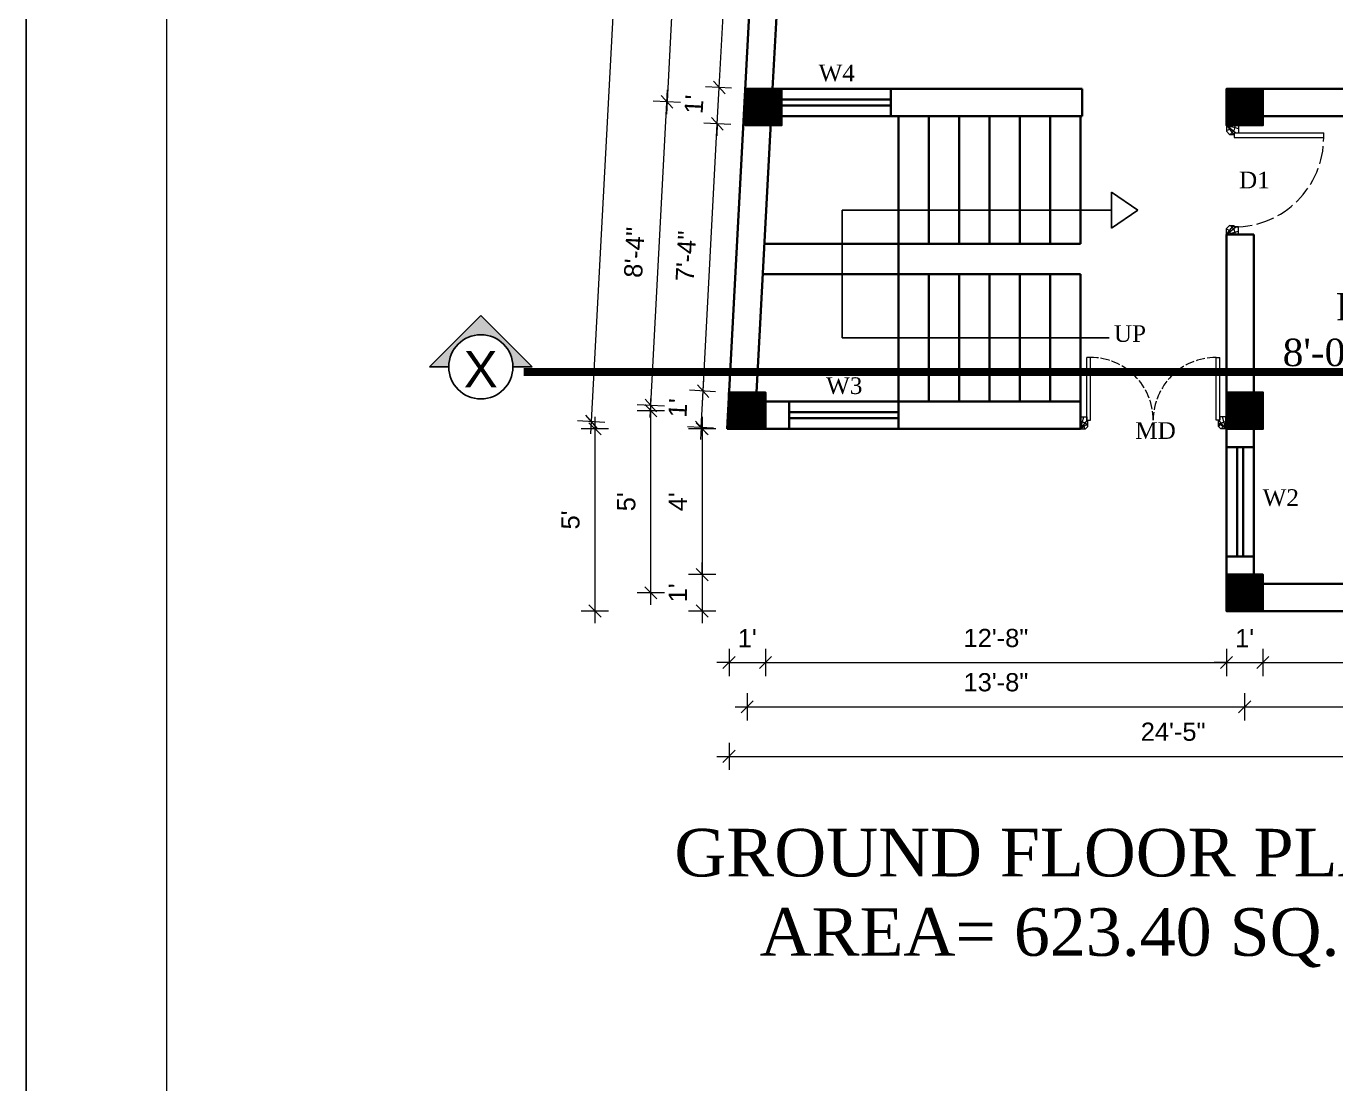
# Model space of a CAD drawing. Header units: inches. Extents: x 45643 to 70559, y -8725 to 1713.
# Drawn here: x 58262.1 to 58693.4, y -3965.5 to -3617.1 of the extents above; entities that cross this region are included whole.
import ezdxf

# ---------------------------------------------------------------- set-up
doc = ezdxf.new("R2010")
doc.units = ezdxf.units.IN
doc.header["$MEASUREMENT"] = 0
for name, pattern in [('ACAD_ISO02W100', [15, 12, -3]), ('ACAD_ISO10W100', [18.5, 12, -3, 0.5, -3]), ('CONTINUA', [0])]:
    doc.linetypes.add(name, pattern=pattern)
for name, color, linetype, lineweight in [('A_Title Text', 105, 'Continuous', 60), ('Dim - internal', 4, 'Continuous', 9), ('Door-window', 150, 'Continuous', 9), ('DW-SEC', 24, 'Continuous', 25), ('ELE1', 3, 'Continuous', 9), ('ELEVATION', 6, 'Continuous', 30), ('hatch', 30, 'Continuous', 5), ('Text', 7, 'Continuous', 9), ('WALL', 240, 'Continuous', 30)]:
    doc.layers.add(name, color=color, linetype=linetype, lineweight=lineweight)
doc.layers.add('AG-DIAGRAM', color=7, linetype='Continuous', true_color=0xfecc66)
doc.layers.add('DIM', color=5, linetype='Continuous')
doc.styles.add('Arial', font='arial.ttf')
doc.styles.get("Standard").update_dxf_attribs({"font": 'times.ttf'})
doc.styles.add('text-arial', font='arial.ttf', dxfattribs={"width": 0.95})
doc.dimstyles.new('Sudeep', dxfattribs={"dimtxt": 6, "dimasz": 4, "dimexe": 4.5, "dimexo": 4.5, "dimgap": 5, "dimtad": 1, "dimdec": 0, "dimlunit": 4, "dimtxsty": 'Arial', "dimblk": 'OBLIQUE', "dimcen": 250, "dimdle": 4, "dimclrd": 86, "dimclre": 5, "dimclrt": 1, "dimadec": 0, "dimazin": 0, "dimtfac": 1, "dimtdec": 0, "dimtix": 1, "dimtmove": 1, "dimatfit": 3, "dimldrblk": 'OBLIQUE', "dimfxl": 4.5, "dimfxlon": 1, "dimfrac": 2, "dimlwd": 15, "dimlwe": 13, "dimarcsym": 0})

# ---------------------------------------------------------------- blocks, each defined once
blk = doc.blocks.new("D 3'")
at = {"layer": 'Door-window', "linetype": 'Continuous', "ltscale": 0.25}
for p, q in [((3749.64, -16740.96), (3749.64, -16711.46)), ((3751.14, -16711.46), (3749.64, -16711.46)), ((3751.14, -16740.96), (3751.14, -16711.46)), ((3747.14, -16743.51), (3747.14, -16739.51)), ((3747.14, -16739.51), (3749.64, -16739.51)), ((3749.64, -16740.96), (3751.14, -16740.96)), ((3750.14, -16742.51), (3750.14, -16740.96)), ((3780.14, -16742.51), (3780.14, -16740.96)), ((3780.64, -16740.96), (3780.14, -16740.96)), ((3783.14, -16739.51), (3780.64, -16739.51)), ((3780.64, -16739.51), (3780.64, -16740.96)), ((3783.14, -16743.51), (3783.14, -16739.51)), ((3747.14, -16743.51), (3749.14, -16743.51)), ((3749.14, -16743.51), (3750.14, -16742.51)), ((3781.14, -16743.51), (3780.14, -16742.51)), ((3783.14, -16743.51), (3781.14, -16743.51))]:
    blk.add_line(p, q, dxfattribs=at)
at = {"layer": 'Door-window', "linetype": 'ACAD_ISO02W100', "ltscale": 0.5}
blk.add_arc((3751.14, -16740.96), 29.5, 0, 90, dxfattribs=at)
at = {"layer": 'hatch', "color": 8}
for p, q in [((3747.14, -16743.51), (3748.23, -16739.5)), ((3747.14, -16743.51), (3749.64, -16740.37)), ((3747.14, -16743.51), (3750.14, -16741.17)), ((3783.14, -16743.51), (3780.14, -16741.17)), ((3783.14, -16743.51), (3780.64, -16740.37)), ((3783.14, -16743.51), (3782.06, -16739.5))]:
    blk.add_line(p, q, dxfattribs=at)
for centre, radius, start, end in [((3747.4, -16743.58), 2.93, 20.9872, 95.0825), ((3782.88, -16743.58), 2.93, 84.9175, 159.0128), ((3747.43, -16743.63), 1.42, 5.1372, 101.4864), ((3782.86, -16743.63), 1.42, 78.5136, 174.8628)]:
    blk.add_arc(centre, radius, start, end, dxfattribs=at)
blk = doc.blocks.new('A$C6FA92B9D')
at = {"layer": 'Door-window', "linetype": 'Continuous', "ltscale": 0.25}
for p, q in [((19.64, 48), (19.64, 46)), ((23.64, 48), (19.64, 48)), ((23.64, 48), (19.64, 48)), ((23.64, 48), (23.64, 46.4)), ((20.8, 46), (0, 46)), ((0, 44.8), (0, 46)), ((20.8, 44.8), (0, 44.8)), ((19.64, 46), (20.8, 46)), ((20.8, 46), (20.8, 45.6)), ((20.8, 46), (20.8, 44.8)), ((22.84, 45.6), (20.8, 45.6)), ((23.64, 46.4), (22.84, 45.6)), ((20.8, 3.2), (0, 3.2)), ((0, 3.2), (0, 2)), ((20.8, 2), (0, 2)), ((19.64, 2), (20.8, 2)), ((19.64, 0), (19.64, 2)), ((23.64, 0), (19.64, 0)), ((23.64, 0), (19.64, 0)), ((20.8, 2), (20.8, 3.2)), ((20.8, 2), (20.8, 2.4)), ((22.84, 2.4), (20.8, 2.4)), ((23.64, 1.6), (22.84, 2.4)), ((23.64, 0), (23.64, 1.6))]:
    blk.add_line(p, q, dxfattribs=at)
at = {"layer": 'Door-window', "linetype": 'ACAD_ISO02W100', "ltscale": 0.25}
for centre, start, end in [((20.8, 44.8), 180, 270), ((20.8, 3.2), 90, 180)]:
    blk.add_arc(centre, 20.8, start, end, dxfattribs=at)
at = {"layer": 'hatch', "color": 8}
for p, q in [((23.64, 48), (19.64, 46.92)), ((23.64, 48), (20.8, 45.74)), ((23.64, 48), (21.77, 45.6)), ((23.64, 0), (19.64, 1.08)), ((23.64, 0), (20.8, 2.26)), ((23.64, 0), (21.77, 2.4))]:
    blk.add_line(p, q, dxfattribs=at)
for centre, radius, start, end in [((23.7, 47.79), 2.35, 174.9175, 249.0128), ((23.74, 47.77), 1.13, 168.5136, 264.8628), ((23.7, 0.21), 2.35, 110.9872, 185.0825), ((23.74, 0.23), 1.13, 95.1372, 191.4864)]:
    blk.add_arc(centre, radius, start, end, dxfattribs=at)
blk = doc.blocks.new('SECTION-TAG')
at = {"layer": 'hatch'}
h = blk.add_hatch(color=256, dxfattribs=at)
h.dxf.hatch_style = 1
h.paths.add_polyline_path([(0.2203, 0), (0.3522, 0), (0, 0.3522), (-0.3522, 0), (-0.2203, 0, -1)])
at = {"layer": 'AG-DIAGRAM'}
for p, q in [((0, 0.3522), (-0.3522, 0)), ((0.3522, 0), (0, 0.3522)), ((-0.3522, 0), (-0.2203, 0)), ((0.2203, 0), (0.3522, 0))]:
    blk.add_line(p, q, dxfattribs=at)
blk.add_circle((0, 0), 0.2203, dxfattribs=at)
blk = doc.blocks.new('_Oblique')
at = {"color": 0, "linetype": 'ByBlock', "lineweight": -2}
blk.add_line((-0.5, -0.5), (0.5, 0.5), dxfattribs=at)
blk = doc.blocks.new('*D905')
at = {"layer": 'A_Title Text', "color": 86, "lineweight": 15, "transparency": 16777216}
blk.add_line((58466.29, -3407.95), (58448.01, -3751.38), dxfattribs=at)
at = {"layer": 'A_Title Text', "color": 5, "lineweight": 13, "transparency": 16777216}
for p, q in [((58470.58, -3412.18), (58461.59, -3411.7)), ((58452.71, -3747.62), (58443.72, -3747.14))]:
    blk.add_line(p, q, dxfattribs=at)
at = {"layer": 'Defpoints', "color": 0, "transparency": 16777216}
for p in [(58510.81, -3414.33), (58448.22, -3747.38), (58492.95, -3749.77)]:
    blk.add_point(p, dxfattribs=at)
at = {"layer": 'A_Title Text', "color": 86, "lineweight": 15, "transparency": 16777216, "xscale": 4, "yscale": 4, "zscale": 4}
for p, rotation in [((58466.08, -3411.94), 86.95153107106873), ((58448.22, -3747.38), 266.9515310710688)]:
    blk.add_blockref('_Oblique', p, dxfattribs=dict(at, rotation=rotation))
at = {"layer": 'A_Title Text', "color": 1, "transparency": 16777216, "insert": (58449.1, -3579.24), "char_height": 6, "attachment_point": 5, "rotation": 86.9515, "style": 'Arial'}
blk.add_mtext("28'", dxfattribs=at)
blk = doc.blocks.new('*D939')
at = {"layer": 'A_Title Text', "color": 86, "lineweight": 15, "transparency": 16777216}
blk.add_line((58449.44, -3745.77), (58449.44, -3813.77), dxfattribs=at)
at = {"layer": 'A_Title Text', "color": 5, "lineweight": 13, "transparency": 16777216}
for p, q in [((58453.94, -3749.77), (58444.94, -3749.77)), ((58453.94, -3809.77), (58444.94, -3809.77))]:
    blk.add_line(p, q, dxfattribs=at)
at = {"layer": 'Defpoints', "color": 0, "transparency": 16777216}
for p in [(58666.39, -3749.77), (58449.44, -3809.77), (58666.39, -3809.77)]:
    blk.add_point(p, dxfattribs=at)
at = {"layer": 'A_Title Text', "color": 86, "lineweight": 15, "transparency": 16777216, "xscale": 4, "yscale": 4, "zscale": 4}
for p, rotation in [((58449.44, -3749.77), 90), ((58449.44, -3809.77), 270)]:
    blk.add_blockref('_Oblique', p, dxfattribs=dict(at, rotation=rotation))
at = {"layer": 'A_Title Text', "color": 1, "transparency": 16777216, "insert": (58441.39, -3779.77), "char_height": 6, "attachment_point": 5, "rotation": 90, "style": 'Arial'}
blk.add_mtext("5'", dxfattribs=at)
blk = doc.blocks.new('*D940')
at = {"layer": 'A_Title Text', "color": 5, "lineweight": 13, "transparency": 16777216}
for p, q in [((58493.59, -3822.24), (58493.59, -3831.24)), ((58505.59, -3822.24), (58505.59, -3831.24))]:
    blk.add_line(p, q, dxfattribs=at)
at = {"layer": 'A_Title Text', "color": 86, "lineweight": 15, "transparency": 16777216}
for p, q in [((58493.59, -3826.74), (58489.59, -3826.74)), ((58493.59, -3826.74), (58505.59, -3826.74)), ((58505.59, -3826.74), (58509.59, -3826.74))]:
    blk.add_line(p, q, dxfattribs=at)
at = {"layer": 'Defpoints', "color": 0, "transparency": 16777216}
for p in [(58493.59, -3749.77), (58505.59, -3749.77), (58505.59, -3826.74)]:
    blk.add_point(p, dxfattribs=at)
at = {"layer": 'A_Title Text', "color": 86, "lineweight": 15, "transparency": 16777216, "xscale": 4, "yscale": 4, "zscale": 4}
blk.add_blockref('_Oblique', (58493.59, -3826.74), dxfattribs=at)
at = {"layer": 'A_Title Text', "color": 86, "lineweight": 15, "transparency": 16777216, "xscale": 4, "yscale": 4, "zscale": 4, "rotation": 180}
blk.add_blockref('_Oblique', (58505.59, -3826.74), dxfattribs=at)
at = {"layer": 'A_Title Text', "color": 1, "transparency": 16777216, "insert": (58499.59, -3818.73), "char_height": 6, "attachment_point": 5, "style": 'Arial'}
blk.add_mtext("1'", dxfattribs=at)
blk = doc.blocks.new('*D941')
at = {"layer": 'A_Title Text', "color": 5, "lineweight": 13, "transparency": 16777216}
for p, q in [((58505.59, -3822.24), (58505.59, -3831.24)), ((58657.39, -3822.24), (58657.39, -3831.24))]:
    blk.add_line(p, q, dxfattribs=at)
at = {"layer": 'A_Title Text', "color": 86, "lineweight": 15, "transparency": 16777216}
blk.add_line((58501.59, -3826.74), (58661.39, -3826.74), dxfattribs=at)
at = {"layer": 'Defpoints', "color": 0, "transparency": 16777216}
for p in [(58505.59, -3749.77), (58657.39, -3809.77), (58657.39, -3826.74)]:
    blk.add_point(p, dxfattribs=at)
at = {"layer": 'A_Title Text', "color": 86, "lineweight": 15, "transparency": 16777216, "xscale": 4, "yscale": 4, "zscale": 4, "rotation": 180}
blk.add_blockref('_Oblique', (58505.59, -3826.74), dxfattribs=at)
at = {"layer": 'A_Title Text', "color": 86, "lineweight": 15, "transparency": 16777216, "xscale": 4, "yscale": 4, "zscale": 4}
blk.add_blockref('_Oblique', (58657.39, -3826.74), dxfattribs=at)
at = {"layer": 'A_Title Text', "color": 1, "transparency": 16777216, "insert": (58581.49, -3818.68), "char_height": 6, "attachment_point": 5, "style": 'Arial'}
blk.add_mtext('12\'-8"', dxfattribs=at)
blk = doc.blocks.new('*D942')
at = {"layer": 'A_Title Text', "color": 5, "lineweight": 13, "transparency": 16777216}
for p, q in [((58657.39, -3822.24), (58657.39, -3831.24)), ((58669.39, -3822.24), (58669.39, -3831.24))]:
    blk.add_line(p, q, dxfattribs=at)
at = {"layer": 'A_Title Text', "color": 86, "lineweight": 15, "transparency": 16777216}
for p, q in [((58657.39, -3826.74), (58653.39, -3826.74)), ((58657.39, -3826.74), (58669.39, -3826.74)), ((58669.39, -3826.74), (58673.39, -3826.74))]:
    blk.add_line(p, q, dxfattribs=at)
at = {"layer": 'Defpoints', "color": 0, "transparency": 16777216}
for p in [(58657.39, -3809.77), (58669.39, -3809.77), (58669.39, -3826.74)]:
    blk.add_point(p, dxfattribs=at)
at = {"layer": 'A_Title Text', "color": 86, "lineweight": 15, "transparency": 16777216, "xscale": 4, "yscale": 4, "zscale": 4}
blk.add_blockref('_Oblique', (58657.39, -3826.74), dxfattribs=at)
at = {"layer": 'A_Title Text', "color": 86, "lineweight": 15, "transparency": 16777216, "xscale": 4, "yscale": 4, "zscale": 4, "rotation": 180}
blk.add_blockref('_Oblique', (58669.39, -3826.74), dxfattribs=at)
at = {"layer": 'A_Title Text', "color": 1, "transparency": 16777216, "insert": (58663.39, -3818.73), "char_height": 6, "attachment_point": 5, "style": 'Arial'}
blk.add_mtext("1'", dxfattribs=at)
blk = doc.blocks.new('*D943')
at = {"layer": 'A_Title Text', "color": 5, "lineweight": 13, "transparency": 16777216}
for p, q in [((58669.39, -3822.24), (58669.39, -3831.24)), ((58774.11, -3822.24), (58774.11, -3831.24))]:
    blk.add_line(p, q, dxfattribs=at)
at = {"layer": 'A_Title Text', "color": 86, "lineweight": 15, "transparency": 16777216}
blk.add_line((58665.39, -3826.74), (58778.11, -3826.74), dxfattribs=at)
at = {"layer": 'Defpoints', "color": 0, "transparency": 16777216}
for p in [(58669.39, -3809.77), (58774.11, -3809.77), (58774.11, -3826.74)]:
    blk.add_point(p, dxfattribs=at)
at = {"layer": 'A_Title Text', "color": 86, "lineweight": 15, "transparency": 16777216, "xscale": 4, "yscale": 4, "zscale": 4, "rotation": 180}
blk.add_blockref('_Oblique', (58669.39, -3826.74), dxfattribs=at)
at = {"layer": 'A_Title Text', "color": 86, "lineweight": 15, "transparency": 16777216, "xscale": 4, "yscale": 4, "zscale": 4}
blk.add_blockref('_Oblique', (58774.11, -3826.74), dxfattribs=at)
at = {"layer": 'A_Title Text', "color": 1, "transparency": 16777216, "insert": (58721.75, -3818.68), "char_height": 6, "attachment_point": 5, "style": 'Arial'}
blk.add_mtext('8\'-9"', dxfattribs=at)
blk = doc.blocks.new('*D906')
at = {"layer": 'A_Title Text', "color": 5, "lineweight": 13, "transparency": 16777216}
for p, q in [((58499.59, -3836.82), (58499.59, -3845.82)), ((58663.39, -3836.82), (58663.39, -3845.82))]:
    blk.add_line(p, q, dxfattribs=at)
at = {"layer": 'A_Title Text', "color": 86, "lineweight": 15, "transparency": 16777216}
blk.add_line((58495.59, -3841.32), (58667.39, -3841.32), dxfattribs=at)
at = {"layer": 'Defpoints', "color": 0, "transparency": 16777216}
for p in [(58499.59, -3743.77), (58663.39, -3743.77), (58663.39, -3841.32)]:
    blk.add_point(p, dxfattribs=at)
at = {"layer": 'A_Title Text', "color": 86, "lineweight": 15, "transparency": 16777216, "xscale": 4, "yscale": 4, "zscale": 4, "rotation": 180}
blk.add_blockref('_Oblique', (58499.59, -3841.32), dxfattribs=at)
at = {"layer": 'A_Title Text', "color": 86, "lineweight": 15, "transparency": 16777216, "xscale": 4, "yscale": 4, "zscale": 4}
blk.add_blockref('_Oblique', (58663.39, -3841.32), dxfattribs=at)
at = {"layer": 'A_Title Text', "color": 1, "transparency": 16777216, "insert": (58581.49, -3833.25), "char_height": 6, "attachment_point": 5, "style": 'Arial'}
blk.add_mtext('13\'-8"', dxfattribs=at)
blk = doc.blocks.new('*D945')
at = {"layer": 'A_Title Text', "color": 5, "lineweight": 13, "transparency": 16777216}
for p, q in [((58663.39, -3836.82), (58663.39, -3845.82)), ((58780.11, -3836.82), (58780.11, -3845.82))]:
    blk.add_line(p, q, dxfattribs=at)
at = {"layer": 'A_Title Text', "color": 86, "lineweight": 15, "transparency": 16777216}
blk.add_line((58659.39, -3841.32), (58784.11, -3841.32), dxfattribs=at)
at = {"layer": 'Defpoints', "color": 0, "transparency": 16777216}
for p in [(58663.39, -3743.77), (58780.11, -3803.77), (58780.11, -3841.32)]:
    blk.add_point(p, dxfattribs=at)
at = {"layer": 'A_Title Text', "color": 86, "lineweight": 15, "transparency": 16777216, "xscale": 4, "yscale": 4, "zscale": 4, "rotation": 180}
blk.add_blockref('_Oblique', (58663.39, -3841.32), dxfattribs=at)
at = {"layer": 'A_Title Text', "color": 86, "lineweight": 15, "transparency": 16777216, "xscale": 4, "yscale": 4, "zscale": 4}
blk.add_blockref('_Oblique', (58780.11, -3841.32), dxfattribs=at)
at = {"layer": 'A_Title Text', "color": 1, "transparency": 16777216, "insert": (58721.75, -3833.25), "char_height": 6, "attachment_point": 5, "style": 'Arial'}
blk.add_mtext('9\'-9"', dxfattribs=at)
blk = doc.blocks.new('*D907')
at = {"layer": 'A_Title Text', "color": 5, "lineweight": 13, "transparency": 16777216}
for p, q in [((58493.59, -3853.12), (58493.59, -3862.12)), ((58786.11, -3853.12), (58786.11, -3862.12))]:
    blk.add_line(p, q, dxfattribs=at)
at = {"layer": 'A_Title Text', "color": 86, "lineweight": 15, "transparency": 16777216}
blk.add_line((58489.59, -3857.62), (58790.11, -3857.62), dxfattribs=at)
at = {"layer": 'Defpoints', "color": 0, "transparency": 16777216}
for p in [(58493.59, -3749.77), (58786.11, -3809.77), (58786.11, -3857.62)]:
    blk.add_point(p, dxfattribs=at)
at = {"layer": 'A_Title Text', "color": 86, "lineweight": 15, "transparency": 16777216, "xscale": 4, "yscale": 4, "zscale": 4, "rotation": 180}
blk.add_blockref('_Oblique', (58493.59, -3857.62), dxfattribs=at)
at = {"layer": 'A_Title Text', "color": 86, "lineweight": 15, "transparency": 16777216, "xscale": 4, "yscale": 4, "zscale": 4}
blk.add_blockref('_Oblique', (58786.11, -3857.62), dxfattribs=at)
at = {"layer": 'A_Title Text', "color": 1, "transparency": 16777216, "insert": (58639.85, -3849.55), "char_height": 6, "attachment_point": 5, "style": 'Arial'}
blk.add_mtext('24\'-5"', dxfattribs=at)
blk = doc.blocks.new('*D909')
at = {"layer": 'A_Title Text', "color": 86, "lineweight": 15, "transparency": 16777216}
for p, q in [((58485.06, -3737.31), (58485.27, -3733.32)), ((58484.42, -3749.31), (58485.06, -3737.31)), ((58484.42, -3749.31), (58484.2, -3753.31))]:
    blk.add_line(p, q, dxfattribs=at)
at = {"layer": 'A_Title Text', "color": 5, "lineweight": 13, "transparency": 16777216}
for p, q in [((58489.09, -3737.53), (58480.56, -3737.07)), ((58488.45, -3749.53), (58479.92, -3749.07))]:
    blk.add_line(p, q, dxfattribs=at)
at = {"layer": 'Defpoints', "color": 0, "transparency": 16777216}
for p in [(58485.06, -3737.31), (58493.59, -3737.77), (58492.95, -3749.77)]:
    blk.add_point(p, dxfattribs=at)
at = {"layer": 'A_Title Text', "color": 86, "lineweight": 15, "transparency": 16777216, "xscale": 4, "yscale": 4, "zscale": 4}
for p, rotation in [((58485.06, -3737.31), 266.9515310710516), ((58484.42, -3749.31), 86.9515310710517)]:
    blk.add_blockref('_Oblique', p, dxfattribs=dict(at, rotation=rotation))
at = {"layer": 'A_Title Text', "color": 1, "transparency": 16777216, "insert": (58476.74, -3742.89), "char_height": 6, "attachment_point": 5, "rotation": 86.9515, "style": 'Arial'}
blk.add_mtext("1'", dxfattribs=at)
blk = doc.blocks.new('*D910')
at = {"layer": 'A_Title Text', "color": 86, "lineweight": 15, "transparency": 16777216}
blk.add_line((58484.84, -3741.31), (58489.96, -3645.28), dxfattribs=at)
at = {"layer": 'A_Title Text', "color": 5, "lineweight": 13, "transparency": 16777216}
for p, q in [((58494.24, -3649.52), (58485.25, -3649.04)), ((58489.09, -3737.53), (58480.56, -3737.07))]:
    blk.add_line(p, q, dxfattribs=at)
at = {"layer": 'Defpoints', "color": 0, "transparency": 16777216}
for p in [(58489.74, -3649.28), (58498.91, -3649.77), (58493.59, -3737.77)]:
    blk.add_point(p, dxfattribs=at)
at = {"layer": 'A_Title Text', "color": 86, "lineweight": 15, "transparency": 16777216, "xscale": 4, "yscale": 4, "zscale": 4}
for p, rotation in [((58489.74, -3649.28), 86.95153107111452), ((58485.06, -3737.31), 266.9515310711145)]:
    blk.add_blockref('_Oblique', p, dxfattribs=dict(at, rotation=rotation))
at = {"layer": 'A_Title Text', "color": 1, "transparency": 16777216, "insert": (58479.41, -3692.87), "char_height": 6, "attachment_point": 5, "rotation": 86.9515, "style": 'Arial'}
blk.add_mtext('7\'-4"', dxfattribs=at)
blk = doc.blocks.new('*D911')
at = {"layer": 'A_Title Text', "color": 86, "lineweight": 15, "transparency": 16777216}
for p, q in [((58490.38, -3637.31), (58490.59, -3633.32)), ((58489.74, -3649.28), (58490.38, -3637.31)), ((58489.74, -3649.28), (58489.53, -3653.27))]:
    blk.add_line(p, q, dxfattribs=at)
at = {"layer": 'A_Title Text', "color": 5, "lineweight": 13, "transparency": 16777216}
for p, q in [((58494.42, -3637.53), (58485.89, -3637.07)), ((58494.24, -3649.52), (58485.25, -3649.04))]:
    blk.add_line(p, q, dxfattribs=at)
at = {"layer": 'Defpoints', "color": 0, "transparency": 16777216}
for p in [(58490.38, -3637.31), (58498.91, -3637.77), (58498.91, -3649.77)]:
    blk.add_point(p, dxfattribs=at)
at = {"layer": 'A_Title Text', "color": 86, "lineweight": 15, "transparency": 16777216, "xscale": 4, "yscale": 4, "zscale": 4}
for p, rotation in [((58490.38, -3637.31), 266.9515310711145), ((58489.74, -3649.28), 86.95153107111452)]:
    blk.add_blockref('_Oblique', p, dxfattribs=dict(at, rotation=rotation))
at = {"layer": 'A_Title Text', "color": 1, "transparency": 16777216, "insert": (58482.06, -3642.87), "char_height": 6, "attachment_point": 5, "rotation": 86.9515, "style": 'Arial'}
blk.add_mtext("1'", dxfattribs=at)
blk = doc.blocks.new('*D912')
at = {"layer": 'A_Title Text', "color": 86, "lineweight": 15, "transparency": 16777216}
blk.add_line((58490.17, -3641.31), (58496.28, -3526.59), dxfattribs=at)
at = {"layer": 'A_Title Text', "color": 5, "lineweight": 13, "transparency": 16777216}
for p, q in [((58500.56, -3530.82), (58491.57, -3530.35)), ((58494.42, -3637.53), (58485.89, -3637.07))]:
    blk.add_line(p, q, dxfattribs=at)
at = {"layer": 'Defpoints', "color": 0, "transparency": 16777216}
for p in [(58496.07, -3530.58), (58505.23, -3531.07), (58498.91, -3637.77)]:
    blk.add_point(p, dxfattribs=at)
at = {"layer": 'A_Title Text', "color": 86, "lineweight": 15, "transparency": 16777216, "xscale": 4, "yscale": 4, "zscale": 4}
for p, rotation in [((58496.07, -3530.58), 86.95153107111452), ((58490.38, -3637.31), 266.9515310711145)]:
    blk.add_blockref('_Oblique', p, dxfattribs=dict(at, rotation=rotation))
at = {"layer": 'A_Title Text', "color": 1, "transparency": 16777216, "insert": (58485.17, -3583.52), "char_height": 6, "attachment_point": 5, "rotation": 86.9515, "style": 'Arial'}
blk.add_mtext('8\'-11"', dxfattribs=at)
blk = doc.blocks.new('*D914')
at = {"layer": 'A_Title Text', "color": 86, "lineweight": 15, "transparency": 16777216}
blk.add_line((58467.62, -3746.07), (58473.37, -3638.08), dxfattribs=at)
at = {"layer": 'A_Title Text', "color": 5, "lineweight": 13, "transparency": 16777216}
for p, q in [((58477.65, -3642.31), (58468.66, -3641.84)), ((58472.33, -3742.31), (58463.34, -3741.84))]:
    blk.add_line(p, q, dxfattribs=at)
at = {"layer": 'Defpoints', "color": 0, "transparency": 16777216}
for p in [(58473.16, -3642.07), (58504.91, -3643.77), (58499.59, -3743.77)]:
    blk.add_point(p, dxfattribs=at)
at = {"layer": 'A_Title Text', "color": 86, "lineweight": 15, "transparency": 16777216, "xscale": 4, "yscale": 4, "zscale": 4}
for p, rotation in [((58473.16, -3642.07), 86.95153107107103), ((58467.83, -3742.07), 266.951531071071)]:
    blk.add_blockref('_Oblique', p, dxfattribs=dict(at, rotation=rotation))
at = {"layer": 'A_Title Text', "color": 1, "transparency": 16777216, "insert": (58462.44, -3691.65), "char_height": 6, "attachment_point": 5, "rotation": 86.9515, "style": 'Arial'}
blk.add_mtext('8\'-4"', dxfattribs=at)
blk = doc.blocks.new('*D916')
at = {"layer": 'A_Title Text', "color": 86, "lineweight": 15, "transparency": 16777216}
blk.add_line((58484.74, -3745.77), (58484.74, -3801.77), dxfattribs=at)
at = {"layer": 'A_Title Text', "color": 5, "lineweight": 13, "transparency": 16777216}
for p, q in [((58489.24, -3749.77), (58480.24, -3749.77)), ((58489.24, -3797.77), (58480.24, -3797.77))]:
    blk.add_line(p, q, dxfattribs=at)
at = {"layer": 'Defpoints', "color": 0, "transparency": 16777216}
for p in [(58657.39, -3749.77), (58484.74, -3797.77), (58657.39, -3797.77)]:
    blk.add_point(p, dxfattribs=at)
at = {"layer": 'A_Title Text', "color": 86, "lineweight": 15, "transparency": 16777216, "xscale": 4, "yscale": 4, "zscale": 4}
for p, rotation in [((58484.74, -3749.77), 90), ((58484.74, -3797.77), 270)]:
    blk.add_blockref('_Oblique', p, dxfattribs=dict(at, rotation=rotation))
at = {"layer": 'A_Title Text', "color": 1, "transparency": 16777216, "insert": (58476.74, -3773.77), "char_height": 6, "attachment_point": 5, "rotation": 90, "style": 'Arial'}
blk.add_mtext("4'", dxfattribs=at)
blk = doc.blocks.new('*D917')
at = {"layer": 'A_Title Text', "color": 86, "lineweight": 15, "transparency": 16777216}
for p, q in [((58484.74, -3797.77), (58484.74, -3793.77)), ((58484.74, -3797.77), (58484.74, -3809.77)), ((58484.74, -3809.77), (58484.74, -3813.77))]:
    blk.add_line(p, q, dxfattribs=at)
at = {"layer": 'A_Title Text', "color": 5, "lineweight": 13, "transparency": 16777216}
for p, q in [((58489.24, -3797.77), (58480.24, -3797.77)), ((58489.24, -3809.77), (58480.24, -3809.77))]:
    blk.add_line(p, q, dxfattribs=at)
at = {"layer": 'Defpoints', "color": 0, "transparency": 16777216}
for p in [(58657.39, -3797.77), (58484.74, -3809.77), (58657.39, -3809.77)]:
    blk.add_point(p, dxfattribs=at)
at = {"layer": 'A_Title Text', "color": 86, "lineweight": 15, "transparency": 16777216, "xscale": 4, "yscale": 4, "zscale": 4}
for p, rotation in [((58484.74, -3797.77), 270), ((58484.74, -3809.77), 90)]:
    blk.add_blockref('_Oblique', p, dxfattribs=dict(at, rotation=rotation))
at = {"layer": 'A_Title Text', "color": 1, "transparency": 16777216, "insert": (58476.72, -3803.77), "char_height": 6, "attachment_point": 5, "rotation": 90, "style": 'Arial'}
blk.add_mtext("1'", dxfattribs=at)
blk = doc.blocks.new('*D918')
at = {"layer": 'A_Title Text', "color": 86, "lineweight": 15, "transparency": 16777216}
blk.add_line((58467.83, -3807.77), (58467.83, -3739.77), dxfattribs=at)
at = {"layer": 'A_Title Text', "color": 5, "lineweight": 13, "transparency": 16777216}
for p, q in [((58472.33, -3743.77), (58463.33, -3743.77)), ((58472.33, -3803.77), (58463.33, -3803.77))]:
    blk.add_line(p, q, dxfattribs=at)
at = {"layer": 'Defpoints', "color": 0, "transparency": 16777216}
for p in [(58467.83, -3743.77), (58663.39, -3743.77), (58663.39, -3803.77)]:
    blk.add_point(p, dxfattribs=at)
at = {"layer": 'A_Title Text', "color": 86, "lineweight": 15, "transparency": 16777216, "xscale": 4, "yscale": 4, "zscale": 4}
for p, rotation in [((58467.83, -3743.77), 90), ((58467.83, -3803.77), 270)]:
    blk.add_blockref('_Oblique', p, dxfattribs=dict(at, rotation=rotation))
at = {"layer": 'A_Title Text', "color": 1, "transparency": 16777216, "insert": (58459.78, -3773.77), "char_height": 6, "attachment_point": 5, "rotation": 90, "style": 'Arial'}
blk.add_mtext("5'", dxfattribs=at)
blk = doc.blocks.new('*D931')
at = {"layer": 'A_Title Text', "color": 86, "lineweight": 15, "transparency": 16777216}
blk.add_line((58479.69, -3519.39), (58472.95, -3646.07), dxfattribs=at)
at = {"layer": 'A_Title Text', "color": 5, "lineweight": 13, "transparency": 16777216}
for p, q in [((58483.97, -3523.62), (58474.99, -3523.14)), ((58477.65, -3642.31), (58468.66, -3641.84))]:
    blk.add_line(p, q, dxfattribs=at)
at = {"layer": 'Defpoints', "color": 0, "transparency": 16777216}
for p in [(58511.23, -3525.07), (58473.16, -3642.07), (58504.91, -3643.77)]:
    blk.add_point(p, dxfattribs=at)
at = {"layer": 'A_Title Text', "color": 86, "lineweight": 15, "transparency": 16777216, "xscale": 4, "yscale": 4, "zscale": 4}
for p, rotation in [((58479.48, -3523.38), 86.95153107111452), ((58473.16, -3642.07), 266.9515310711145)]:
    blk.add_blockref('_Oblique', p, dxfattribs=dict(at, rotation=rotation))
at = {"layer": 'A_Title Text', "color": 1, "transparency": 16777216, "insert": (58468.27, -3582.3), "char_height": 6, "attachment_point": 5, "rotation": 86.9515, "style": 'Arial'}
blk.add_mtext('9\'-11"', dxfattribs=at)

msp = doc.modelspace()

# ---------------------------------------------------------------- hatches: boundary and pattern name
at = {"layer": 'ELEVATION'}
h = msp.add_hatch(dxfattribs=at)
h.set_pattern_fill('ANSI31', color=256)
h.set_pattern_definition([(45, (31490.58582, 12652.8016), (-0.08838834765, 0.08838834765), [])])
h.paths.add_polyline_path([(58510.911, -3637.766), (58498.911, -3637.766), (58498.911, -3649.766), (58510.911, -3649.766)])
h = msp.add_hatch(dxfattribs=at)
h.set_pattern_fill('ANSI31', color=256)
h.set_pattern_definition([(45, (31649.06601, 12652.8016), (-0.08838834765, 0.08838834765), [])])
h.paths.add_polyline_path([(58669.391, -3637.766), (58657.391, -3637.766), (58657.391, -3649.766), (58669.391, -3649.766)])
h = msp.add_hatch(dxfattribs=at)
h.set_pattern_fill('ANSI31', color=256)
h.set_pattern_definition([(45, (31485.26021, 12552.8016), (-0.08838834765, 0.08838834765), [])])
h.paths.add_polyline_path([(58505.585, -3737.766), (58493.585, -3737.766), (58493.585, -3749.766), (58505.585, -3749.766)])
h = msp.add_hatch(dxfattribs=at)
h.set_pattern_fill('ANSI31', color=256)
h.set_pattern_definition([(45, (31649.06601, 12552.8016), (-0.08838834765, 0.08838834765), [])])
h.paths.add_polyline_path([(58669.391, -3737.766), (58657.391, -3737.766), (58657.391, -3749.766), (58669.391, -3749.766)])
h = msp.add_hatch(dxfattribs=at)
h.set_pattern_fill('ANSI31', color=256)
h.set_pattern_definition([(45, (31649.06601, 12492.8016), (-0.08838834765, 0.08838834765), [])])
h.paths.add_polyline_path([(58669.391, -3797.766), (58657.391, -3797.766), (58657.391, -3809.766), (58669.391, -3809.766)])

# ---------------------------------------------------------------- linework, layer by layer
at = {"layer": 'AG-DIAGRAM', "linetype": 'ACAD_ISO10W100', "lineweight": 15, "ltscale": 0.1, "const_width": 2.56}
msp.add_lwpolyline([(58425.979, -3731.019), (58846.438, -3731.019)], dxfattribs=at)
at = {"layer": 'Defpoints'}
msp.add_lwpolyline([(61439.743, -3259.7), (58262.143, -3259.7), (58262.143, -5507.669), (61439.743, -5507.669)], close=True, dxfattribs=at)
at = {"layer": 'DW-SEC'}
for p, q in [((58619.536, -3683.682), (58619.536, -3671.849)), ((58619.536, -3671.849), (58628.21, -3677.733)), ((58530.865, -3719.766), (58530.865, -3677.766)), ((58530.865, -3677.766), (58619.536, -3677.766)), ((58618.832, -3719.766), (58530.865, -3719.766))]:
    msp.add_line(p, q, dxfattribs=at)
msp.add_lwpolyline([(58628.21, -3677.733), (58619.536, -3683.682)], dxfattribs=at)
at = {"layer": 'ELE1'}
msp.add_lwpolyline([(58308.461, -3306.018), (61393.425, -3306.018), (61393.425, -5461.351), (58308.461, -5461.351)], close=True, dxfattribs=at)
at = {"layer": 'ELEVATION'}
for p, q in [((58510.81, -3414.326), (58492.946, -3749.766)), ((58509.398, -3610.073), (58507.924, -3637.766)), ((58507.924, -3637.766), (58609.924, -3637.766)), ((58510.911, -3637.766), (58510.911, -3646.766)), ((58546.911, -3637.766), (58546.911, -3646.766)), ((58609.924, -3646.766), (58609.924, -3637.766)), ((58657.391, -3637.766), (58747.029, -3637.766)), ((58510.911, -3641.266), (58546.911, -3641.266)), ((58510.911, -3643.266), (58546.911, -3643.266)), ((58657.391, -3640.766), (58657.391, -3649.766)), ((58507.444, -3646.766), (58502.598, -3737.766)), ((58507.444, -3646.766), (58609.924, -3646.766)), ((58549.391, -3688.766), (58549.391, -3646.766)), ((58559.391, -3688.766), (58559.391, -3646.766)), ((58569.391, -3688.766), (58569.391, -3646.766)), ((58579.391, -3688.766), (58579.391, -3646.766)), ((58589.391, -3688.766), (58589.391, -3646.766)), ((58599.391, -3688.766), (58599.391, -3646.766)), ((58609.391, -3646.766), (58609.391, -3688.766)), ((58657.391, -3646.766), (58748.712, -3646.766)), ((58657.391, -3685.766), (58657.391, -3740.766)), ((58657.391, -3685.766), (58666.391, -3685.766)), ((58666.391, -3685.766), (58666.391, -3737.766)), ((58505.208, -3688.766), (58549.391, -3688.766)), ((58549.391, -3688.766), (58609.391, -3688.766)), ((58549.391, -3698.766), (58549.391, -3688.766)), ((58504.675, -3698.766), (58609.391, -3698.766)), ((58549.391, -3698.766), (58549.391, -3740.766)), ((58559.391, -3698.766), (58559.391, -3740.766)), ((58569.391, -3698.766), (58569.391, -3740.766)), ((58579.391, -3698.766), (58579.391, -3740.766)), ((58589.391, -3698.766), (58589.391, -3740.766)), ((58599.391, -3698.766), (58599.391, -3740.766)), ((58609.391, -3698.766), (58609.391, -3740.766)), ((58505.585, -3740.766), (58609.391, -3740.766)), ((58513.391, -3740.766), (58513.391, -3749.766)), ((58549.391, -3740.766), (58549.391, -3749.766)), ((58609.391, -3740.766), (58609.391, -3749.766)), ((58657.391, -3740.766), (58657.391, -3809.766)), ((58513.391, -3744.266), (58549.391, -3744.266)), ((58513.391, -3746.266), (58549.391, -3746.266)), ((58492.946, -3749.766), (58609.391, -3749.766)), ((58666.391, -3749.766), (58666.391, -3797.766)), ((58666.391, -3755.766), (58657.391, -3755.766)), ((58660.891, -3791.766), (58660.891, -3755.766)), ((58662.891, -3791.766), (58662.891, -3755.766)), ((58666.391, -3791.766), (58657.391, -3791.766)), ((58669.391, -3800.766), (58774.107, -3800.766)), ((58657.391, -3809.766), (58788.351, -3809.766))]:
    msp.add_line(p, q, dxfattribs=at)
for points in [[(58498.911, -3637.766), (58510.911, -3637.766), (58510.911, -3649.766), (58498.911, -3649.766)], [(58657.391, -3637.766), (58669.391, -3637.766), (58669.391, -3649.766), (58657.391, -3649.766)], [(58493.585, -3737.766), (58505.585, -3737.766), (58505.585, -3749.766), (58493.585, -3749.766)], [(58657.391, -3737.766), (58669.391, -3737.766), (58669.391, -3749.766), (58657.391, -3749.766)], [(58657.391, -3797.766), (58669.391, -3797.766), (58669.391, -3809.766), (58657.391, -3809.766)]]:
    msp.add_lwpolyline(points, close=True, dxfattribs=at)

# ---------------------------------------------------------------- block references
at = {"layer": 'DIM', "xscale": 48.00000000000009, "yscale": 48.00000000000009, "zscale": 48.00000000000009, "rotation": 0.1557565606150144}
msp.add_blockref('SECTION-TAG', (58411.871, -3729.33), dxfattribs=at)
at = {"layer": 'Dim - internal', "xscale": 0.9958856808952694, "yscale": 0.9958856808952694, "zscale": 0.9958856808952694, "rotation": 270.0000000000497}
msp.add_blockref('A$C6FA92B9D', (58609.391, -3726.223), dxfattribs=at)
at = {"layer": 'WALL', "linetype": 'CONTINUA', "rotation": 269.999999266241}
msp.add_blockref("D 3'", (75400.898, 97.377), dxfattribs=at)

# ---------------------------------------------------------------- texts
for s, insert, char_height, width, attachment_point in [('W4', (58523.076, -3629.787), 5.4869, 54.20129, 1), ('{\\fTimes New Roman|b0|i0|c0|p18;D1}', (58661.536, -3665.043), 5.48695, 54.20129, 1), ('{\\fTimes New Roman|b0|i0|c0|p18;ROOM\\P8\'-0" X 13\'-0"}', (58713.863, -3705.012), 9.02995, 83.27614, 2), ('{\\fTimes New Roman|b0|i0|c0|p18;UP}', (58620.327, -3715.63), 5.48695, 1396.07299, 1), ('{\\fTimes New Roman|b0|i0|c0|p18;W3}', (58525.556, -3732.787), 5.48695, 54.20129, 1), ('{\\fTimes New Roman|b0|i0|c0|p18;MD}', (58627.378, -3747.571), 5.48695, 1396.07299, 1), ('{\\fTimes New Roman|b0|i0|c0|p18;W2}', (58669.315, -3769.649), 5.48695, 54.20129, 1), ('{\\fTimes New Roman|b0|i0|c0|p18;GROUND FLOOR PLAN\\PAREA= 623.40 SQ. FT}', (58728.188, -3881.499), 15.677, 251.41486, 3)]:
    msp.add_mtext(s, dxfattribs=dict(insert=insert, char_height=char_height, width=width, attachment_point=attachment_point))
at = {"layer": 'Text', "style": 'text-arial'}
msp.add_text('X', height=12, rotation=0.15576, dxfattribs=at).set_placement((58406.249, -3736.106))

# ---------------------------------------------------------------- dimensions: what is measured, and where the dimension line sits
at = {"layer": 'A_Title Text'}
for p1, p2, distance, picture, middle in [((58510.81, -3414.326), (58492.946, -3749.766), -44.792, '*D905', (58449.098, -3579.235)), ((58499.585, -3743.766), (58504.911, -3643.766), 31.798, '*D914', (58462.443, -3691.646)), ((58492.946, -3749.766), (58493.585, -3737.766), 8.541, '*D909', (58476.735, -3742.885))]:
    dim = msp.add_aligned_dim(p1=p1, p2=p2, distance=distance, dimstyle='Sudeep', dxfattribs=at)
    dim.commit()
    dim.dimension.update_dxf_attribs({"geometry": picture, "text_midpoint": middle})
for base, p1, p2, angle, picture, middle in [((58473.158, -3642.075), (58511.232, -3525.073), (58504.911, -3643.766), 266.95153, '*D931', (58468.267, -3582.3)), ((58496.065, -3530.585), (58498.911, -3637.766), (58505.232, -3531.073), 266.95153, '*D912', (58485.171, -3583.519)), ((58490.381, -3637.311), (58498.911, -3649.766), (58498.911, -3637.766), 266.95153, '*D911', (58482.062, -3642.868)), ((58489.744, -3649.278), (58493.585, -3737.766), (58498.911, -3649.766), 266.95153, '*D910', (58479.411, -3692.869)), ((58467.833, -3743.766), (58663.391, -3803.766), (58663.391, -3743.766), 90, '*D918', (58459.781, -3773.766)), ((58449.437, -3809.766), (58666.391, -3749.766), (58666.391, -3809.766), 90, '*D939', (58441.386, -3779.766)), ((58484.736, -3797.766), (58657.391, -3749.766), (58657.391, -3797.766), 90, '*D916', (58476.736, -3773.766)), ((58484.736, -3809.766), (58657.391, -3797.766), (58657.391, -3809.766), 90, '*D917', (58476.724, -3803.766))]:
    dim = msp.add_linear_dim(base=base, p1=p1, p2=p2, angle=angle, dimstyle='Sudeep', dxfattribs=at)
    dim.commit()
    dim.dimension.update_dxf_attribs({"geometry": picture, "text_midpoint": middle})
for base, p1, p2, picture, middle in [((58663.391, -3841.316), (58499.585, -3743.766), (58663.391, -3743.766), '*D906', (58581.488, -3833.251)), ((58780.107, -3841.316), (58663.391, -3743.766), (58780.107, -3803.766), '*D945', (58721.749, -3833.253)), ((58505.585, -3826.74), (58493.585, -3749.766), (58505.585, -3749.766), '*D940', (58499.585, -3818.728)), ((58786.107, -3857.617), (58493.585, -3749.766), (58786.107, -3809.766), '*D907', (58639.846, -3849.554)), ((58657.391, -3826.74), (58505.585, -3749.766), (58657.391, -3809.766), '*D941', (58581.488, -3818.677)), ((58669.391, -3826.74), (58657.391, -3809.766), (58669.391, -3809.766), '*D942', (58663.391, -3818.728)), ((58774.107, -3826.74), (58669.391, -3809.766), (58774.107, -3809.766), '*D943', (58721.749, -3818.677))]:
    dim = msp.add_linear_dim(base=base, p1=p1, p2=p2, dimstyle='Sudeep', dxfattribs=at)
    dim.commit()
    dim.dimension.update_dxf_attribs({"geometry": picture, "text_midpoint": middle})

doc.saveas('drawing.dxf')
